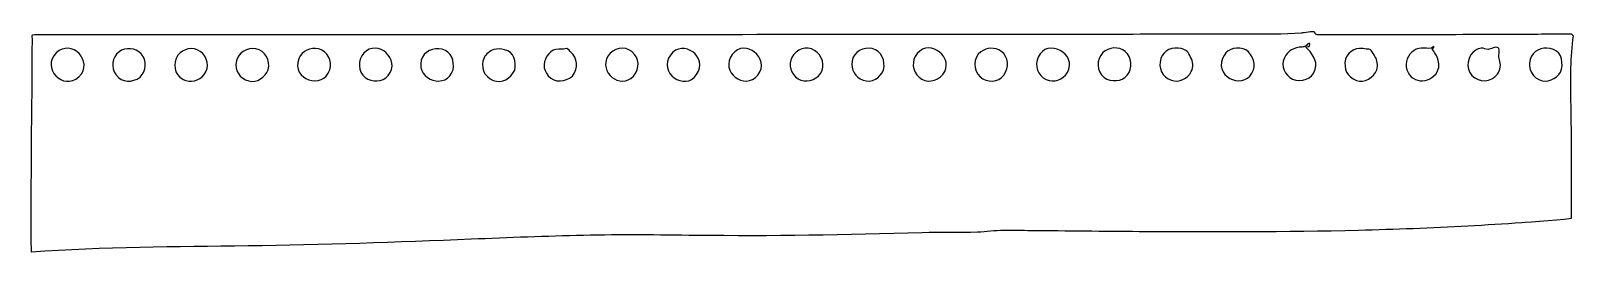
# Model space of a CAD drawing. Header units: centimetres. Extents: x -4.99 to 4.99, y -0.71 to 0.72.
import ezdxf

# ---------------------------------------------------------------- set-up
doc = ezdxf.new("R2010")
doc.units = ezdxf.units.CM
doc.header["$MEASUREMENT"] = 0
doc.layers.add('Camada 1', color=7, linetype='Continuous')

msp = doc.modelspace()

# ---------------------------------------------------------------- linework, layer by layer
at = {"layer": 'Camada 1'}
for points, knots in [([(4.98844, 0.68252), (4.97593, 0.69506), (4.98569, 0.69755), (4.9637, 0.69731), (4.9637, 0.69731), (4.94896, 0.69712), (4.93425, 0.69697), (4.91951, 0.69681), (4.91951, 0.69681), (4.89009, 0.69649), (4.86067, 0.69623), (4.83124, 0.69594), (4.83124, 0.69594), (4.76763, 0.69538), (4.70398, 0.69491), (4.64037, 0.69454), (4.64037, 0.69454), (4.51832, 0.69383), (4.39624, 0.69346), (4.27419, 0.69327), (4.27419, 0.69327), (4.02985, 0.69287), (3.78548, 0.69322), (3.54114, 0.69293), (3.54114, 0.69293), (3.48216, 0.69288), (3.42319, 0.69277), (3.36421, 0.69261), (3.36421, 0.69261), (3.33976, 0.69256), (3.31791, 0.68377), (3.31267, 0.71073), (3.31267, 0.71073), (3.3118, 0.71523), (3.24129, 0.70419), (3.23192, 0.70335), (3.23192, 0.70335), (3.11249, 0.69248), (2.99149, 0.69705), (2.8715, 0.69679), (2.8715, 0.69679), (2.62787, 0.69626), (2.38424, 0.69581), (2.14061, 0.69541), (2.14061, 0.69541), (1.17906, 0.69388), (0.21751, 0.69335), (-0.74404, 0.69316), (-0.74404, 0.69316), (-1.70594, 0.69297), (-2.66789, 0.6931), (-3.62986, 0.69297), (-3.62986, 0.69297), (-3.85902, 0.69294), (-4.0882, 0.69289), (-4.31735, 0.69281), (-4.31735, 0.69281), (-4.43017, 0.69273), (-4.54302, 0.69271), (-4.65583, 0.69265), (-4.65583, 0.69265), (-4.71489, 0.69262), (-4.77397, 0.6926), (-4.83302, 0.69257), (-4.83302, 0.69257), (-4.86263, 0.69252), (-4.89221, 0.69252), (-4.92179, 0.69249), (-4.92179, 0.69249), (-4.93661, 0.69249), (-4.9514, 0.69246), (-4.96621, 0.69246), (-4.96621, 0.69246), (-4.98931, 0.69246), (-4.98105, 0.68293), (-4.98113, 0.66325), (-4.98113, 0.66325), (-4.98302, 0.20492), (-4.99093, -0.25339), (-4.98765, -0.71178), (-4.98765, -0.71178), (-4.52098, -0.67892), (-4.0528, -0.67871), (-3.58528, -0.67193), (-3.58528, -0.67193), (-3.10345, -0.66494), (-2.62254, -0.64936), (-2.14108, -0.62928), (-2.14108, -0.62928), (-1.89912, -0.61917), (-1.65713, -0.60965), (-1.41504, -0.60396), (-1.41504, -0.60396), (-1.17279, -0.5983), (-0.93133, -0.60158), (-0.6891, -0.60433), (-0.6891, -0.60433), (-0.20131, -0.60986), (0.28814, -0.60287), (0.77569, -0.58697), (0.77569, -0.58697), (0.89528, -0.58305), (1.01495, -0.58893), (1.13452, -0.58422), (1.13452, -0.58422), (1.1908, -0.582), (1.24713, -0.572), (1.30327, -0.57247), (1.30327, -0.57247), (1.36293, -0.573), (1.4226, -0.5735), (1.48226, -0.57408), (1.48226, -0.57408), (1.71501, -0.57625), (1.94777, -0.57868), (2.18052, -0.58032), (2.18052, -0.58032), (2.65375, -0.58363), (3.12704, -0.58368), (3.60014, -0.57204), (3.60014, -0.57204), (3.83591, -0.56619), (4.07163, -0.55749), (4.30713, -0.54463), (4.30713, -0.54463), (4.42376, -0.53828), (4.54031, -0.53087), (4.65678, -0.5223), (4.65678, -0.5223), (4.68448, -0.52026), (4.97515, -0.5019), (4.97515, -0.49499), (4.97515, -0.49499), (4.97515, -0.2394), (4.97711, 0.016), (4.97208, 0.27153), (4.97208, 0.27153), (4.96939, 0.40857), (4.96873, 0.54658), (4.98844, 0.68252), (4.98844, 0.68252), (4.98844, 0.68252), (4.98844, 0.68252), (4.98844, 0.68252)], [0, 0, 0, 0, 0.027027, 0.027027, 0.027027, 0.027027, 0.0540541, 0.0540541, 0.0540541, 0.0540541, 0.0810811, 0.0810811, 0.0810811, 0.0810811, 0.1081081, 0.1081081, 0.1081081, 0.1081081, 0.1351351, 0.1351351, 0.1351351, 0.1351351, 0.1621622, 0.1621622, 0.1621622, 0.1621622, 0.1891892, 0.1891892, 0.1891892, 0.1891892, 0.2162162, 0.2162162, 0.2162162, 0.2162162, 0.2432432, 0.2432432, 0.2432432, 0.2432432, 0.2702703, 0.2702703, 0.2702703, 0.2702703, 0.2972973, 0.2972973, 0.2972973, 0.2972973, 0.3243243, 0.3243243, 0.3243243, 0.3243243, 0.3513514, 0.3513514, 0.3513514, 0.3513514, 0.3783784, 0.3783784, 0.3783784, 0.3783784, 0.4054054, 0.4054054, 0.4054054, 0.4054054, 0.4324324, 0.4324324, 0.4324324, 0.4324324, 0.4594595, 0.4594595, 0.4594595, 0.4594595, 0.4864865, 0.4864865, 0.4864865, 0.4864865, 0.5135135, 0.5135135, 0.5135135, 0.5135135, 0.5405405, 0.5405405, 0.5405405, 0.5405405, 0.5675676, 0.5675676, 0.5675676, 0.5675676, 0.5945946, 0.5945946, 0.5945946, 0.5945946, 0.6216216, 0.6216216, 0.6216216, 0.6216216, 0.6486486, 0.6486486, 0.6486486, 0.6486486, 0.6756757, 0.6756757, 0.6756757, 0.6756757, 0.7027027, 0.7027027, 0.7027027, 0.7027027, 0.7297297, 0.7297297, 0.7297297, 0.7297297, 0.7567568, 0.7567568, 0.7567568, 0.7567568, 0.7837838, 0.7837838, 0.7837838, 0.7837838, 0.8108108, 0.8108108, 0.8108108, 0.8108108, 0.8378378, 0.8378378, 0.8378378, 0.8378378, 0.8648649, 0.8648649, 0.8648649, 0.8648649, 0.8918919, 0.8918919, 0.8918919, 0.8918919, 0.9189189, 0.9189189, 0.9189189, 0.9189189, 0.9459459, 0.9459459, 0.9459459, 0.9459459, 1, 1, 1, 1]), ([(-4.68023, 0.41995), (-4.78254, 0.32401), (-4.92553, 0.47877), (-4.82649, 0.57283), (-4.82649, 0.57283), (-4.72949, 0.66966), (-4.5786, 0.51618), (-4.68023, 0.41995), (-4.68023, 0.41995), (-4.68023, 0.41995), (-4.68023, 0.41995), (-4.68023, 0.41995)], [0, 0, 0, 0, 0.25, 0.25, 0.25, 0.25, 0.5, 0.5, 0.5, 0.5, 1, 1, 1, 1]), ([(-4.28304, 0.41661), (-4.33768, 0.38129), (-4.39803, 0.37766), (-4.44026, 0.43405), (-4.44026, 0.43405), (-4.47479, 0.48009), (-4.46624, 0.54465), (-4.42052, 0.57978), (-4.42052, 0.57978), (-4.37737, 0.61293), (-4.31442, 0.6065), (-4.27714, 0.56732), (-4.27714, 0.56732), (-4.23602, 0.52411), (-4.24509, 0.45876), (-4.28304, 0.41661), (-4.28304, 0.41661), (-4.28304, 0.41661), (-4.28304, 0.41661), (-4.28304, 0.41661)], [0, 0, 0, 0, 0.1666667, 0.1666667, 0.1666667, 0.1666667, 0.3333333, 0.3333333, 0.3333333, 0.3333333, 0.5, 0.5, 0.5, 0.5, 0.6666667, 0.6666667, 0.6666667, 0.6666667, 1, 1, 1, 1]), ([(-3.86923, 0.43323), (-3.90122, 0.39211), (-3.96011, 0.37769), (-4.00586, 0.40262), (-4.00586, 0.40262), (-4.06587, 0.4353), (-4.0733, 0.50359), (-4.04044, 0.55954), (-4.04044, 0.55954), (-4.00313, 0.60095), (-3.94342, 0.61719), (-3.89542, 0.58335), (-3.89542, 0.58335), (-3.8474, 0.54949), (-3.83234, 0.48149), (-3.86923, 0.43323), (-3.86923, 0.43323), (-3.86923, 0.43323), (-3.86923, 0.43323), (-3.86923, 0.43323)], [0, 0, 0, 0, 0.1666667, 0.1666667, 0.1666667, 0.1666667, 0.3333333, 0.3333333, 0.3333333, 0.3333333, 0.5, 0.5, 0.5, 0.5, 0.6666667, 0.6666667, 0.6666667, 0.6666667, 1, 1, 1, 1]), ([(-3.45545, 0.46482), (-3.47342, 0.41632), (-3.52842, 0.37827), (-3.58036, 0.39259), (-3.58036, 0.39259), (-3.63926, 0.40881), (-3.6759, 0.45934), (-3.66053, 0.52134), (-3.66053, 0.52134), (-3.64667, 0.57735), (-3.59084, 0.60863), (-3.53541, 0.59921), (-3.53541, 0.59921), (-3.47489, 0.58888), (-3.43917, 0.5229), (-3.45545, 0.46482), (-3.45545, 0.46482), (-3.45545, 0.46482), (-3.45545, 0.46482), (-3.45545, 0.46482)], [0, 0, 0, 0, 0.1666667, 0.1666667, 0.1666667, 0.1666667, 0.3333333, 0.3333333, 0.3333333, 0.3333333, 0.5, 0.5, 0.5, 0.5, 0.6666667, 0.6666667, 0.6666667, 0.6666667, 1, 1, 1, 1]), ([(-3.05659, 0.46482), (-3.09853, 0.33179), (-3.30982, 0.40074), (-3.25669, 0.53533), (-3.25669, 0.53533), (-3.23587, 0.58806), (-3.18197, 0.61029), (-3.12845, 0.59896), (-3.12845, 0.59896), (-3.07079, 0.58674), (-3.04058, 0.51932), (-3.05659, 0.46482), (-3.05659, 0.46482), (-3.05659, 0.46482), (-3.05659, 0.46482), (-3.05659, 0.46482)], [0, 0, 0, 0, 0.2, 0.2, 0.2, 0.2, 0.4, 0.4, 0.4, 0.4, 0.6, 0.6, 0.6, 0.6, 1, 1, 1, 1]), ([(-2.67934, 0.42659), (-2.71641, 0.38561), (-2.78507, 0.38111), (-2.82819, 0.41503), (-2.82819, 0.41503), (-2.8755, 0.45223), (-2.87727, 0.52787), (-2.837, 0.57108), (-2.837, 0.57108), (-2.74686, 0.66789), (-2.59267, 0.53062), (-2.67934, 0.42659), (-2.67934, 0.42659), (-2.67934, 0.42659), (-2.67934, 0.42659), (-2.67934, 0.42659)], [0, 0, 0, 0, 0.2, 0.2, 0.2, 0.2, 0.4, 0.4, 0.4, 0.4, 0.6, 0.6, 0.6, 0.6, 1, 1, 1, 1]), ([(-2.25892, 0.46482), (-2.30006, 0.33401), (-2.498, 0.39399), (-2.46466, 0.5262), (-2.46466, 0.5262), (-2.45011, 0.58393), (-2.38362, 0.61153), (-2.32993, 0.59724), (-2.32993, 0.59724), (-2.26897, 0.58103), (-2.24945, 0.52144), (-2.25892, 0.46482), (-2.25892, 0.46482), (-2.25892, 0.46482), (-2.25892, 0.46482), (-2.25892, 0.46482)], [0, 0, 0, 0, 0.2, 0.2, 0.2, 0.2, 0.4, 0.4, 0.4, 0.4, 0.6, 0.6, 0.6, 0.6, 1, 1, 1, 1]), ([(-1.86006, 0.46149), (-1.88649, 0.40868), (-1.94039, 0.37312), (-1.99923, 0.39619), (-1.99923, 0.39619), (-2.05836, 0.41937), (-2.08548, 0.48403), (-2.05844, 0.54248), (-2.05844, 0.54248), (-2.04693, 0.56735), (-2.02129, 0.58553), (-1.99589, 0.59436), (-1.99589, 0.59436), (-1.97094, 0.60304), (-1.95041, 0.59812), (-1.92533, 0.59325), (-1.92533, 0.59325), (-1.86461, 0.58147), (-1.84868, 0.51541), (-1.86006, 0.46149), (-1.86006, 0.46149), (-1.86006, 0.46149), (-1.86006, 0.46149), (-1.86006, 0.46149)], [0, 0, 0, 0, 0.1428571, 0.1428571, 0.1428571, 0.1428571, 0.2857143, 0.2857143, 0.2857143, 0.2857143, 0.4285714, 0.4285714, 0.4285714, 0.4285714, 0.5714286, 0.5714286, 0.5714286, 0.5714286, 0.7142857, 0.7142857, 0.7142857, 0.7142857, 1, 1, 1, 1]), ([(-1.48615, 0.42325), (-1.53346, 0.38592), (-1.60026, 0.37766), (-1.64329, 0.42547), (-1.64329, 0.42547), (-1.68089, 0.4673), (-1.67679, 0.52662), (-1.63988, 0.56776), (-1.63988, 0.56776), (-1.62157, 0.58816), (-1.6026, 0.59803), (-1.57522, 0.59771), (-1.57522, 0.59771), (-1.56141, 0.59755), (-1.54696, 0.59639), (-1.53352, 0.60046), (-1.53352, 0.60046), (-1.51828, 0.60512), (-1.51201, 0.59408), (-1.50031, 0.58313), (-1.50031, 0.58313), (-1.44932, 0.53541), (-1.44927, 0.48027), (-1.48615, 0.42325), (-1.48615, 0.42325), (-1.48615, 0.42325), (-1.48615, 0.42325), (-1.48615, 0.42325)], [0, 0, 0, 0, 0.125, 0.125, 0.125, 0.125, 0.25, 0.25, 0.25, 0.25, 0.375, 0.375, 0.375, 0.375, 0.5, 0.5, 0.5, 0.5, 0.625, 0.625, 0.625, 0.625, 0.75, 0.75, 0.75, 0.75, 1, 1, 1, 1]), ([(-1.09063, 0.42325), (-1.17924, 0.33472), (-1.31883, 0.44796), (-1.25594, 0.55414), (-1.25594, 0.55414), (-1.22615, 0.60444), (-1.14786, 0.62079), (-1.10227, 0.5816), (-1.10227, 0.5816), (-1.04932, 0.5361), (-1.05067, 0.47749), (-1.09063, 0.42325), (-1.09063, 0.42325), (-1.09063, 0.42325), (-1.09063, 0.42325), (-1.09063, 0.42325)], [0, 0, 0, 0, 0.2, 0.2, 0.2, 0.2, 0.4, 0.4, 0.4, 0.4, 0.6, 0.6, 0.6, 0.6, 1, 1, 1, 1]), ([(-0.68346, 0.43323), (-0.75961, 0.32128), (-0.93537, 0.44871), (-0.85298, 0.55962), (-0.85298, 0.55962), (-0.77223, 0.66834), (-0.6035, 0.54663), (-0.68346, 0.43323), (-0.68346, 0.43323), (-0.68346, 0.43323), (-0.68346, 0.43323), (-0.68346, 0.43323)], [0, 0, 0, 0, 0.25, 0.25, 0.25, 0.25, 0.5, 0.5, 0.5, 0.5, 1, 1, 1, 1]), ([(-0.28627, 0.42992), (-0.3744, 0.32708), (-0.53424, 0.45355), (-0.4532, 0.56248), (-0.4532, 0.56248), (-0.37062, 0.6735), (-0.20313, 0.53906), (-0.28627, 0.42992), (-0.28627, 0.42992), (-0.28627, 0.42992), (-0.28627, 0.42992), (-0.28627, 0.42992)], [0, 0, 0, 0, 0.25, 0.25, 0.25, 0.25, 0.5, 0.5, 0.5, 0.5, 1, 1, 1, 1]), ([(0.1059, 0.42325), (0.06267, 0.38912), (-0.00038, 0.37666), (-0.04298, 0.41828), (-0.04298, 0.41828), (-0.08301, 0.45736), (-0.08931, 0.51694), (-0.05518, 0.56192), (-0.05518, 0.56192), (-0.01756, 0.61153), (0.052, 0.61793), (0.09733, 0.57642), (0.09733, 0.57642), (0.14085, 0.53655), (0.14839, 0.46826), (0.1059, 0.42325), (0.1059, 0.42325), (0.1059, 0.42325), (0.1059, 0.42325), (0.1059, 0.42325)], [0, 0, 0, 0, 0.1666667, 0.1666667, 0.1666667, 0.1666667, 0.3333333, 0.3333333, 0.3333333, 0.3333333, 0.5, 0.5, 0.5, 0.5, 0.6666667, 0.6666667, 0.6666667, 0.6666667, 1, 1, 1, 1]), ([(0.52635, 0.46482), (0.50754, 0.41077), (0.44944, 0.3779), (0.39416, 0.39711), (0.39416, 0.39711), (0.34037, 0.41582), (0.31571, 0.46601), (0.32291, 0.52019), (0.32291, 0.52019), (0.33069, 0.57882), (0.39879, 0.61515), (0.45361, 0.60126), (0.45361, 0.60126), (0.51354, 0.58611), (0.53982, 0.52194), (0.52635, 0.46482), (0.52635, 0.46482), (0.52635, 0.46482), (0.52635, 0.46482), (0.52635, 0.46482)], [0, 0, 0, 0, 0.1666667, 0.1666667, 0.1666667, 0.1666667, 0.3333333, 0.3333333, 0.3333333, 0.3333333, 0.5, 0.5, 0.5, 0.5, 0.6666667, 0.6666667, 0.6666667, 0.6666667, 1, 1, 1, 1]), ([(0.91023, 0.43323), (0.87001, 0.3909), (0.80268, 0.37404), (0.756, 0.41598), (0.756, 0.41598), (0.71168, 0.45583), (0.70544, 0.52263), (0.74391, 0.56896), (0.74391, 0.56896), (0.82853, 0.67088), (0.9918, 0.53806), (0.91023, 0.43323), (0.91023, 0.43323), (0.91023, 0.43323), (0.91023, 0.43323), (0.91023, 0.43323)], [0, 0, 0, 0, 0.2, 0.2, 0.2, 0.2, 0.4, 0.4, 0.4, 0.4, 0.6, 0.6, 0.6, 0.6, 1, 1, 1, 1]), ([(1.30576, 0.42992), (1.26798, 0.38325), (1.1959, 0.37843), (1.15198, 0.41849), (1.15198, 0.41849), (1.10676, 0.45977), (1.1042, 0.54361), (1.15669, 0.58094), (1.15669, 0.58094), (1.19418, 0.60758), (1.24818, 0.61256), (1.28636, 0.58451), (1.28636, 0.58451), (1.33981, 0.54531), (1.33716, 0.48223), (1.30576, 0.42992), (1.30576, 0.42992), (1.30576, 0.42992), (1.30576, 0.42992), (1.30576, 0.42992)], [0, 0, 0, 0, 0.1666667, 0.1666667, 0.1666667, 0.1666667, 0.3333333, 0.3333333, 0.3333333, 0.3333333, 0.5, 0.5, 0.5, 0.5, 0.6666667, 0.6666667, 0.6666667, 0.6666667, 1, 1, 1, 1]), ([(1.71623, 0.44654), (1.68408, 0.39981), (1.6314, 0.37881), (1.57809, 0.40209), (1.57809, 0.40209), (1.52226, 0.42646), (1.50268, 0.49197), (1.52681, 0.54645), (1.52681, 0.54645), (1.5828, 0.67286), (1.78471, 0.56949), (1.71623, 0.44654), (1.71623, 0.44654), (1.71623, 0.44654), (1.71623, 0.44654), (1.71623, 0.44654)], [0, 0, 0, 0, 0.2, 0.2, 0.2, 0.2, 0.4, 0.4, 0.4, 0.4, 0.6, 0.6, 0.6, 0.6, 1, 1, 1, 1]), ([(2.10342, 0.42992), (2.0682, 0.38653), (1.99788, 0.38346), (1.95446, 0.41513), (1.95446, 0.41513), (1.90329, 0.45244), (1.90308, 0.53126), (1.94528, 0.57507), (1.94528, 0.57507), (1.98042, 0.61153), (2.05016, 0.61603), (2.09017, 0.58327), (2.09017, 0.58327), (2.13406, 0.54737), (2.13933, 0.47297), (2.10342, 0.42992), (2.10342, 0.42992), (2.10342, 0.42992), (2.10342, 0.42992), (2.10342, 0.42992)], [0, 0, 0, 0, 0.1666667, 0.1666667, 0.1666667, 0.1666667, 0.3333333, 0.3333333, 0.3333333, 0.3333333, 0.5, 0.5, 0.5, 0.5, 0.6666667, 0.6666667, 0.6666667, 0.6666667, 1, 1, 1, 1]), ([(2.51726, 0.45318), (2.49895, 0.40638), (2.43524, 0.38063), (2.38865, 0.39651), (2.38865, 0.39651), (2.32891, 0.41691), (2.30142, 0.47771), (2.32039, 0.53653), (2.32039, 0.53653), (2.33822, 0.5918), (2.39953, 0.61426), (2.4526, 0.6018), (2.4526, 0.6018), (2.48626, 0.59389), (2.49861, 0.57666), (2.51332, 0.54621), (2.51332, 0.54621), (2.52752, 0.51686), (2.53432, 0.48302), (2.51726, 0.45318), (2.51726, 0.45318), (2.51726, 0.45318), (2.51726, 0.45318), (2.51726, 0.45318)], [0, 0, 0, 0, 0.1428571, 0.1428571, 0.1428571, 0.1428571, 0.2857143, 0.2857143, 0.2857143, 0.2857143, 0.4285714, 0.4285714, 0.4285714, 0.4285714, 0.5714286, 0.5714286, 0.5714286, 0.5714286, 0.7142857, 0.7142857, 0.7142857, 0.7142857, 1, 1, 1, 1]), ([(2.9194, 0.46482), (2.87857, 0.33065), (2.66791, 0.40383), (2.71988, 0.53795), (2.71988, 0.53795), (2.74221, 0.5956), (2.79566, 0.61293), (2.85241, 0.59965), (2.85241, 0.59965), (2.90453, 0.5874), (2.93731, 0.51252), (2.9194, 0.46482), (2.9194, 0.46482), (2.9194, 0.46482), (2.9194, 0.46482), (2.9194, 0.46482)], [0, 0, 0, 0, 0.2, 0.2, 0.2, 0.2, 0.4, 0.4, 0.4, 0.4, 0.6, 0.6, 0.6, 0.6, 1, 1, 1, 1]), ([(3.31993, 0.46813), (3.30355, 0.40275), (3.22963, 0.38211), (3.17203, 0.40333), (3.17203, 0.40333), (3.12316, 0.43124), (3.09562, 0.48765), (3.11985, 0.54136), (3.11985, 0.54136), (3.14165, 0.58965), (3.18436, 0.60814), (3.23365, 0.61137), (3.23365, 0.61137), (3.24127, 0.61187), (3.24913, 0.61296), (3.25603, 0.61645), (3.25603, 0.61645), (3.26608, 0.62153), (3.26735, 0.63378), (3.27775, 0.63497), (3.27775, 0.63497), (3.29085, 0.63645), (3.27973, 0.62777), (3.28182, 0.62129), (3.28182, 0.62129), (3.28605, 0.60809), (3.2651, 0.61777), (3.2584, 0.61108), (3.2584, 0.61108), (3.295, 0.57616), (3.33654, 0.52631), (3.31993, 0.46813), (3.31993, 0.46813), (3.31993, 0.46813), (3.31993, 0.46813), (3.31993, 0.46813)], [0, 0, 0, 0, 0.1, 0.1, 0.1, 0.1, 0.2, 0.2, 0.2, 0.2, 0.3, 0.3, 0.3, 0.3, 0.4, 0.4, 0.4, 0.4, 0.5, 0.5, 0.5, 0.5, 0.6, 0.6, 0.6, 0.6, 0.7, 0.7, 0.7, 0.7, 0.8, 0.8, 0.8, 0.8, 1, 1, 1, 1]), ([(3.71712, 0.46482), (3.70111, 0.41442), (3.6361, 0.37703), (3.58562, 0.39611), (3.58562, 0.39611), (3.5241, 0.41934), (3.50352, 0.47062), (3.51437, 0.53295), (3.51437, 0.53295), (3.53866, 0.58962), (3.5906, 0.61418), (3.64841, 0.59841), (3.64841, 0.59841), (3.6637, 0.59426), (3.67254, 0.60214), (3.6818, 0.58857), (3.6818, 0.58857), (3.69019, 0.57629), (3.69871, 0.56404), (3.70588, 0.551), (3.70588, 0.551), (3.72072, 0.52414), (3.72733, 0.49459), (3.71712, 0.46482), (3.71712, 0.46482), (3.71712, 0.46482), (3.71712, 0.46482), (3.71712, 0.46482)], [0, 0, 0, 0, 0.125, 0.125, 0.125, 0.125, 0.25, 0.25, 0.25, 0.25, 0.375, 0.375, 0.375, 0.375, 0.5, 0.5, 0.5, 0.5, 0.625, 0.625, 0.625, 0.625, 0.75, 0.75, 0.75, 0.75, 1, 1, 1, 1]), ([(4.11595, 0.46813), (4.08298, 0.37481), (3.94521, 0.36433), (3.91301, 0.46474), (3.91301, 0.46474), (3.89761, 0.51284), (3.91783, 0.56142), (3.95931, 0.58896), (3.95931, 0.58896), (3.97786, 0.60126), (3.99937, 0.60669), (4.02154, 0.60481), (4.02154, 0.60481), (4.0448, 0.60283), (4.06702, 0.59653), (4.08605, 0.61436), (4.08605, 0.61436), (4.09081, 0.60478), (4.07459, 0.60399), (4.07938, 0.59444), (4.07938, 0.59444), (4.08827, 0.58222), (4.09668, 0.5696), (4.10362, 0.55615), (4.10362, 0.55615), (4.11772, 0.52885), (4.12426, 0.49829), (4.11595, 0.46813), (4.11595, 0.46813), (4.11595, 0.46813), (4.11595, 0.46813), (4.11595, 0.46813)], [0, 0, 0, 0, 0.1111111, 0.1111111, 0.1111111, 0.1111111, 0.2222222, 0.2222222, 0.2222222, 0.2222222, 0.3333333, 0.3333333, 0.3333333, 0.3333333, 0.4444444, 0.4444444, 0.4444444, 0.4444444, 0.5555556, 0.5555556, 0.5555556, 0.5555556, 0.6666667, 0.6666667, 0.6666667, 0.6666667, 0.7777778, 0.7777778, 0.7777778, 0.7777778, 1, 1, 1, 1]), ([(4.49983, 0.43656), (4.45496, 0.3847), (4.38241, 0.37721), (4.3333, 0.42852), (4.3333, 0.42852), (4.28851, 0.47532), (4.30446, 0.55745), (4.3578, 0.59087), (4.3578, 0.59087), (4.36857, 0.59762), (4.38071, 0.60188), (4.39331, 0.60357), (4.39331, 0.60357), (4.4112, 0.606), (4.42106, 0.59603), (4.43792, 0.59629), (4.43792, 0.59629), (4.45811, 0.59661), (4.48502, 0.61775), (4.5042, 0.60589), (4.5042, 0.60589), (4.51563, 0.59883), (4.50333, 0.54541), (4.51134, 0.52831), (4.51134, 0.52831), (4.5237, 0.50199), (4.5156, 0.46109), (4.49983, 0.43656), (4.49983, 0.43656), (4.49983, 0.43656), (4.49983, 0.43656), (4.49983, 0.43656)], [0, 0, 0, 0, 0.1111111, 0.1111111, 0.1111111, 0.1111111, 0.2222222, 0.2222222, 0.2222222, 0.2222222, 0.3333333, 0.3333333, 0.3333333, 0.3333333, 0.4444444, 0.4444444, 0.4444444, 0.4444444, 0.5555556, 0.5555556, 0.5555556, 0.5555556, 0.6666667, 0.6666667, 0.6666667, 0.6666667, 0.7777778, 0.7777778, 0.7777778, 0.7777778, 1, 1, 1, 1]), ([(4.91364, 0.46813), (4.90078, 0.41685), (4.83736, 0.3823), (4.78741, 0.39357), (4.78741, 0.39357), (4.72767, 0.40706), (4.69094, 0.47406), (4.70997, 0.53166), (4.70997, 0.53166), (4.72873, 0.58841), (4.78257, 0.61178), (4.83919, 0.60254), (4.83919, 0.60254), (4.90526, 0.59177), (4.92513, 0.52795), (4.91364, 0.46813)], [0, 0, 0, 0, 0.2, 0.2, 0.2, 0.2, 0.4, 0.4, 0.4, 0.4, 0.6, 0.6, 0.6, 0.6, 1, 1, 1, 1])]:
    msp.add_open_spline(points, degree=3, knots=knots, dxfattribs=at)

doc.saveas('drawing.dxf')
